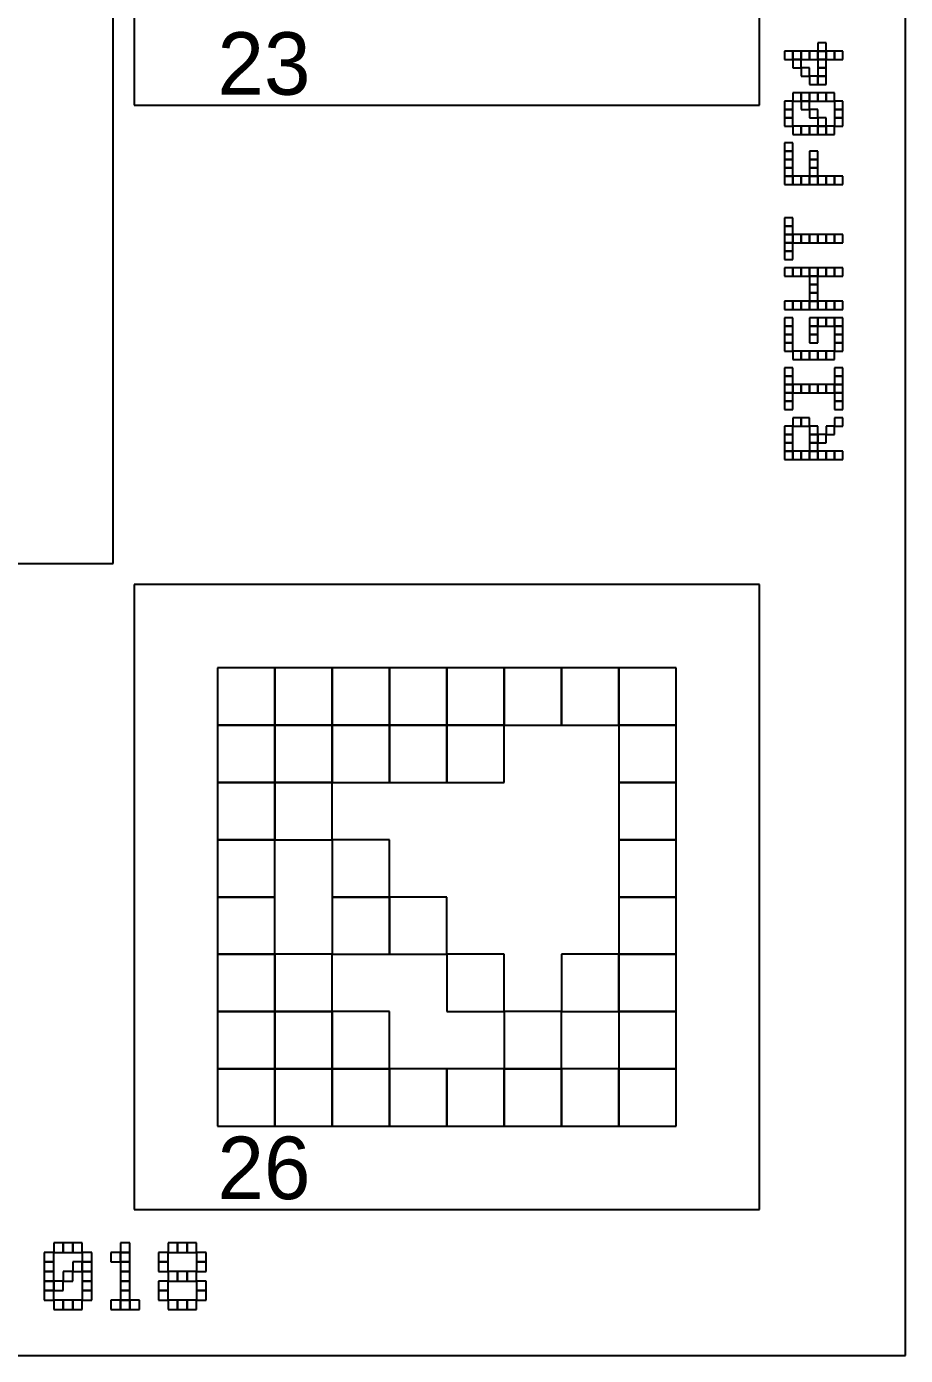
# Model space of a CAD drawing. Extents: x 0 to 490, y -8 to 329.
# Drawn here: x 447.8 to 490, y 170 to 233.8 of the extents above; entities that cross this region are included whole.
import ezdxf

# ---------------------------------------------------------------- set-up
doc = ezdxf.new("R2010")
doc.units = 0
for name, color, linetype in [('BLACK_POCKET', 7, 'CONTINUOUS'), ('BOARD_TEXT', 2, 'CONTINUOUS'), ('CUT', 1, 'CONTINUOUS'), ('LABEL', 3, 'CONTINUOUS'), ('QUIET_ZONE', 4, 'CONTINUOUS'), ('TAG_BOUNDARY', 8, 'CONTINUOUS')]:
    doc.layers.add(name, color=color, linetype=linetype)

msp = doc.modelspace()

# ---------------------------------------------------------------- linework, layer by layer
at = {"layer": 'BLACK_POCKET'}
for p, q in [((459.75, 203), (457, 203)), ((457, 203), (457, 200.25)), ((459.75, 200.25), (459.75, 203)), ((462.5, 203), (459.75, 203)), ((459.75, 203), (459.75, 200.25)), ((462.5, 200.25), (462.5, 203)), ((465.25, 203), (462.5, 203)), ((462.5, 203), (462.5, 200.25)), ((465.25, 200.25), (465.25, 203)), ((468, 203), (465.25, 203)), ((465.25, 203), (465.25, 200.25)), ((468, 200.25), (468, 203)), ((470.75, 203), (468, 203)), ((468, 203), (468, 200.25)), ((470.75, 200.25), (470.75, 203)), ((473.5, 203), (470.75, 203)), ((470.75, 203), (470.75, 200.25)), ((473.5, 200.25), (473.5, 203)), ((476.25, 203), (473.5, 203)), ((473.5, 203), (473.5, 200.25)), ((476.25, 200.25), (476.25, 203)), ((479, 203), (476.25, 203)), ((476.25, 203), (476.25, 200.25)), ((479, 200.25), (479, 203)), ((457, 200.25), (459.75, 200.25)), ((459.75, 200.25), (457, 200.25)), ((457, 200.25), (457, 197.5)), ((459.75, 200.25), (462.5, 200.25)), ((459.75, 197.5), (459.75, 200.25)), ((462.5, 200.25), (459.75, 200.25)), ((459.75, 200.25), (459.75, 197.5)), ((462.5, 200.25), (465.25, 200.25)), ((462.5, 197.5), (462.5, 200.25)), ((465.25, 200.25), (462.5, 200.25)), ((462.5, 200.25), (462.5, 197.5)), ((465.25, 200.25), (468, 200.25)), ((465.25, 197.5), (465.25, 200.25)), ((468, 200.25), (465.25, 200.25)), ((465.25, 200.25), (465.25, 197.5)), ((468, 200.25), (470.75, 200.25)), ((468, 197.5), (468, 200.25)), ((470.75, 200.25), (468, 200.25)), ((468, 200.25), (468, 197.5)), ((470.75, 200.25), (473.5, 200.25)), ((470.75, 197.5), (470.75, 200.25)), ((473.5, 200.25), (476.25, 200.25)), ((476.25, 200.25), (479, 200.25)), ((479, 200.25), (476.25, 200.25)), ((476.25, 200.25), (476.25, 197.5)), ((479, 197.5), (479, 200.25)), ((457, 197.5), (459.75, 197.5)), ((459.75, 197.5), (457, 197.5)), ((457, 197.5), (457, 194.75)), ((459.75, 197.5), (462.5, 197.5)), ((459.75, 194.75), (459.75, 197.5)), ((462.5, 197.5), (459.75, 197.5)), ((459.75, 197.5), (459.75, 194.75)), ((462.5, 197.5), (465.25, 197.5)), ((462.5, 194.75), (462.5, 197.5)), ((465.25, 197.5), (468, 197.5)), ((468, 197.5), (470.75, 197.5)), ((476.25, 197.5), (479, 197.5)), ((479, 197.5), (476.25, 197.5)), ((476.25, 197.5), (476.25, 194.75)), ((479, 194.75), (479, 197.5)), ((457, 194.75), (459.75, 194.75)), ((459.75, 194.75), (457, 194.75)), ((457, 194.75), (457, 192)), ((459.75, 194.75), (462.5, 194.75)), ((459.75, 192), (459.75, 194.75)), ((465.25, 194.75), (462.5, 194.75)), ((462.5, 194.75), (462.5, 192)), ((465.25, 192), (465.25, 194.75)), ((476.25, 194.75), (479, 194.75)), ((479, 194.75), (476.25, 194.75)), ((476.25, 194.75), (476.25, 192)), ((479, 192), (479, 194.75)), ((457, 192), (459.75, 192)), ((459.75, 192), (457, 192)), ((457, 192), (457, 189.25)), ((459.75, 189.25), (459.75, 192)), ((462.5, 192), (465.25, 192)), ((465.25, 192), (462.5, 192)), ((462.5, 192), (462.5, 189.25)), ((465.25, 189.25), (465.25, 192)), ((468, 192), (465.25, 192)), ((465.25, 192), (465.25, 189.25)), ((468, 189.25), (468, 192)), ((476.25, 192), (479, 192)), ((479, 192), (476.25, 192)), ((476.25, 192), (476.25, 189.25)), ((479, 189.25), (479, 192)), ((457, 189.25), (459.75, 189.25)), ((459.75, 189.25), (457, 189.25)), ((457, 189.25), (457, 186.5)), ((459.75, 186.5), (459.75, 189.25)), ((462.5, 189.25), (459.75, 189.25)), ((459.75, 189.25), (459.75, 186.5)), ((462.5, 189.25), (465.25, 189.25)), ((462.5, 186.5), (462.5, 189.25)), ((465.25, 189.25), (468, 189.25)), ((470.75, 189.25), (468, 189.25)), ((468, 189.25), (468, 186.5)), ((470.75, 186.5), (470.75, 189.25)), ((476.25, 189.25), (473.5, 189.25)), ((473.5, 189.25), (473.5, 186.5)), ((476.25, 189.25), (479, 189.25)), ((476.25, 186.5), (476.25, 189.25)), ((479, 189.25), (476.25, 189.25)), ((476.25, 189.25), (476.25, 186.5)), ((479, 186.5), (479, 189.25)), ((457, 186.5), (459.75, 186.5)), ((459.75, 186.5), (457, 186.5)), ((457, 186.5), (457, 183.75)), ((459.75, 186.5), (462.5, 186.5)), ((459.75, 183.75), (459.75, 186.5)), ((462.5, 186.5), (459.75, 186.5)), ((459.75, 186.5), (459.75, 183.75)), ((462.5, 183.75), (462.5, 186.5)), ((465.25, 186.5), (462.5, 186.5)), ((462.5, 186.5), (462.5, 183.75)), ((465.25, 183.75), (465.25, 186.5)), ((468, 186.5), (470.75, 186.5)), ((473.5, 186.5), (470.75, 186.5)), ((470.75, 186.5), (470.75, 183.75)), ((473.5, 186.5), (476.25, 186.5)), ((473.5, 183.75), (473.5, 186.5)), ((476.25, 186.5), (479, 186.5)), ((479, 186.5), (476.25, 186.5)), ((476.25, 186.5), (476.25, 183.75)), ((479, 183.75), (479, 186.5)), ((457, 183.75), (459.75, 183.75)), ((459.75, 183.75), (457, 183.75)), ((457, 183.75), (457, 181)), ((459.75, 183.75), (462.5, 183.75)), ((459.75, 181), (459.75, 183.75)), ((462.5, 183.75), (459.75, 183.75)), ((459.75, 183.75), (459.75, 181)), ((462.5, 183.75), (465.25, 183.75)), ((462.5, 181), (462.5, 183.75)), ((465.25, 183.75), (462.5, 183.75)), ((462.5, 183.75), (462.5, 181)), ((465.25, 181), (465.25, 183.75)), ((468, 183.75), (465.25, 183.75)), ((465.25, 183.75), (465.25, 181)), ((468, 181), (468, 183.75)), ((470.75, 183.75), (468, 183.75)), ((468, 183.75), (468, 181)), ((470.75, 183.75), (473.5, 183.75)), ((470.75, 181), (470.75, 183.75)), ((473.5, 183.75), (470.75, 183.75)), ((470.75, 183.75), (470.75, 181)), ((473.5, 181), (473.5, 183.75)), ((476.25, 183.75), (473.5, 183.75)), ((473.5, 183.75), (473.5, 181)), ((476.25, 183.75), (479, 183.75)), ((476.25, 181), (476.25, 183.75)), ((479, 183.75), (476.25, 183.75)), ((476.25, 183.75), (476.25, 181)), ((479, 181), (479, 183.75)), ((457, 181), (459.75, 181)), ((459.75, 181), (462.5, 181)), ((462.5, 181), (465.25, 181)), ((465.25, 181), (468, 181)), ((468, 181), (470.75, 181)), ((470.75, 181), (473.5, 181)), ((473.5, 181), (476.25, 181)), ((476.25, 181), (479, 181))]:
    msp.add_line(p, q, dxfattribs=at)
at = {"layer": 'BOARD_TEXT'}
for p, q in [((486.2, 233), (485.8, 233)), ((485.8, 233), (485.8, 232.6)), ((486.2, 232.6), (486.2, 233)), ((484.6, 232.6), (484.2, 232.6)), ((484.2, 232.6), (484.2, 232.2)), ((484.2, 232.2), (484.6, 232.2)), ((484.6, 232.2), (484.6, 232.6)), ((485, 232.6), (484.6, 232.6)), ((484.6, 232.6), (484.6, 232.2)), ((485, 232.2), (484.6, 232.2)), ((484.6, 232.2), (484.6, 231.8)), ((484.6, 232.2), (485, 232.2)), ((485, 232.2), (485, 232.6)), ((485.4, 232.6), (485, 232.6)), ((485, 232.6), (485, 232.2)), ((485, 231.8), (485, 232.2)), ((485, 232.2), (485.4, 232.2)), ((485.4, 232.2), (485.4, 232.6)), ((485.8, 232.6), (485.4, 232.6)), ((485.4, 232.6), (485.4, 232.2)), ((485.4, 232.2), (485.8, 232.2)), ((485.8, 232.2), (485.8, 232.6)), ((486.2, 232.6), (485.8, 232.6)), ((485.8, 232.6), (485.8, 232.2)), ((485.8, 232.6), (486.2, 232.6)), ((486.2, 232.2), (485.8, 232.2)), ((485.8, 232.2), (485.8, 231.8)), ((485.8, 232.2), (486.2, 232.2)), ((486.2, 232.2), (486.2, 232.6)), ((486.6, 232.6), (486.2, 232.6)), ((486.2, 232.6), (486.2, 232.2)), ((486.2, 231.8), (486.2, 232.2)), ((486.2, 232.2), (486.6, 232.2)), ((486.6, 232.2), (486.6, 232.6)), ((487, 232.6), (486.6, 232.6)), ((486.6, 232.6), (486.6, 232.2)), ((486.6, 232.2), (487, 232.2)), ((487, 232.2), (487, 232.6)), ((484.6, 231.8), (485, 231.8)), ((485.4, 231.8), (485, 231.8)), ((485, 231.8), (485, 231.4)), ((485.4, 231.4), (485.4, 231.8)), ((486.2, 231.8), (485.8, 231.8)), ((485.8, 231.8), (485.8, 231.4)), ((485.8, 231.8), (486.2, 231.8)), ((486.2, 231.4), (486.2, 231.8)), ((485, 231.4), (485.4, 231.4)), ((485.8, 231.4), (485.4, 231.4)), ((485.4, 231.4), (485.4, 231)), ((485.4, 231), (485.8, 231)), ((485.8, 231), (485.8, 231.4)), ((486.2, 231.4), (485.8, 231.4)), ((485.8, 231.4), (485.8, 231)), ((485.8, 231.4), (486.2, 231.4)), ((485.8, 231), (486.2, 231)), ((486.2, 231), (486.2, 231.4)), ((485, 230.6), (484.6, 230.6)), ((484.6, 230.6), (484.6, 230.2)), ((485, 230.2), (485, 230.6)), ((485.4, 230.6), (485, 230.6)), ((485, 230.6), (485, 230.2)), ((485.4, 230.2), (485.4, 230.6)), ((485.8, 230.6), (485.4, 230.6)), ((485.4, 230.6), (485.4, 230.2)), ((485.8, 230.2), (485.8, 230.6)), ((486.2, 230.6), (485.8, 230.6)), ((485.8, 230.6), (485.8, 230.2)), ((486.2, 230.2), (486.2, 230.6)), ((486.6, 230.6), (486.2, 230.6)), ((486.2, 230.6), (486.2, 230.2)), ((486.6, 230.2), (486.6, 230.6)), ((484.6, 230.2), (484.2, 230.2)), ((484.2, 230.2), (484.2, 229.8)), ((484.6, 229.8), (484.2, 229.8)), ((484.2, 229.8), (484.2, 229.4)), ((484.2, 229.8), (484.6, 229.8)), ((484.6, 229.8), (484.6, 230.2)), ((484.6, 230.2), (485, 230.2)), ((484.6, 229.4), (484.6, 229.8)), ((485.4, 230.2), (485, 230.2)), ((485, 230.2), (485, 229.8)), ((485, 230.2), (485.4, 230.2)), ((485, 229.8), (485.4, 229.8)), ((485.4, 229.8), (485.4, 230.2)), ((485.4, 230.2), (485.8, 230.2)), ((485.8, 229.8), (485.4, 229.8)), ((485.4, 229.8), (485.4, 229.4)), ((485.8, 230.2), (486.2, 230.2)), ((485.8, 229.4), (485.8, 229.8)), ((486.2, 230.2), (486.6, 230.2)), ((487, 230.2), (486.6, 230.2)), ((486.6, 230.2), (486.6, 229.8)), ((487, 229.8), (486.6, 229.8)), ((486.6, 229.8), (486.6, 229.4)), ((486.6, 229.8), (487, 229.8)), ((487, 229.8), (487, 230.2)), ((487, 229.4), (487, 229.8)), ((484.6, 229.4), (484.2, 229.4)), ((484.2, 229.4), (484.2, 229)), ((484.2, 229.4), (484.6, 229.4)), ((484.2, 229), (484.6, 229)), ((484.6, 229), (484.6, 229.4)), ((485, 229), (484.6, 229)), ((484.6, 229), (484.6, 228.6)), ((485, 228.6), (485, 229)), ((485.4, 229), (485, 229)), ((485, 229), (485, 228.6)), ((485.4, 229.4), (485.8, 229.4)), ((485.4, 228.6), (485.4, 229)), ((485.8, 229), (485.4, 229)), ((485.4, 229), (485.4, 228.6)), ((486.2, 229.4), (485.8, 229.4)), ((485.8, 229.4), (485.8, 229)), ((485.8, 228.6), (485.8, 229)), ((486.2, 229), (485.8, 229)), ((485.8, 229), (485.8, 228.6)), ((485.8, 229), (486.2, 229)), ((486.2, 229), (486.2, 229.4)), ((486.2, 228.6), (486.2, 229)), ((486.6, 229), (486.2, 229)), ((486.2, 229), (486.2, 228.6)), ((487, 229.4), (486.6, 229.4)), ((486.6, 229.4), (486.6, 229)), ((486.6, 229.4), (487, 229.4)), ((486.6, 228.6), (486.6, 229)), ((486.6, 229), (487, 229)), ((487, 229), (487, 229.4)), ((484.6, 228.6), (485, 228.6)), ((485, 228.6), (485.4, 228.6)), ((485.4, 228.6), (485.8, 228.6)), ((485.8, 228.6), (486.2, 228.6)), ((486.2, 228.6), (486.6, 228.6)), ((484.6, 228.2), (484.2, 228.2)), ((484.2, 228.2), (484.2, 227.8)), ((484.6, 227.8), (484.2, 227.8)), ((484.2, 227.8), (484.2, 227.4)), ((484.2, 227.8), (484.6, 227.8)), ((484.6, 227.8), (484.6, 228.2)), ((484.6, 227.4), (484.6, 227.8)), ((485.8, 227.8), (485.4, 227.8)), ((485.4, 227.8), (485.4, 227.4)), ((485.8, 227.4), (485.8, 227.8)), ((484.6, 227.4), (484.2, 227.4)), ((484.2, 227.4), (484.2, 227)), ((484.2, 227.4), (484.6, 227.4)), ((484.6, 227), (484.6, 227.4)), ((485.8, 227.4), (485.4, 227.4)), ((485.4, 227.4), (485.4, 227)), ((485.4, 227.4), (485.8, 227.4)), ((485.8, 227), (485.8, 227.4)), ((484.6, 227), (484.2, 227)), ((484.2, 227), (484.2, 226.6)), ((484.2, 227), (484.6, 227)), ((484.6, 226.6), (484.2, 226.6)), ((484.2, 226.6), (484.2, 226.2)), ((484.2, 226.6), (484.6, 226.6)), ((484.6, 226.6), (484.6, 227)), ((484.6, 226.2), (484.6, 226.6)), ((485, 226.6), (484.6, 226.6)), ((484.6, 226.6), (484.6, 226.2)), ((485, 226.2), (485, 226.6)), ((485.4, 226.6), (485, 226.6)), ((485, 226.6), (485, 226.2)), ((485.8, 227), (485.4, 227)), ((485.4, 227), (485.4, 226.6)), ((485.4, 227), (485.8, 227)), ((485.4, 226.2), (485.4, 226.6)), ((485.8, 226.6), (485.4, 226.6)), ((485.4, 226.6), (485.4, 226.2)), ((485.4, 226.6), (485.8, 226.6)), ((485.8, 226.6), (485.8, 227)), ((485.8, 226.2), (485.8, 226.6)), ((486.2, 226.6), (485.8, 226.6)), ((485.8, 226.6), (485.8, 226.2)), ((486.2, 226.2), (486.2, 226.6)), ((486.6, 226.6), (486.2, 226.6)), ((486.2, 226.6), (486.2, 226.2)), ((486.6, 226.2), (486.6, 226.6)), ((487, 226.6), (486.6, 226.6)), ((486.6, 226.6), (486.6, 226.2)), ((487, 226.2), (487, 226.6)), ((484.2, 226.2), (484.6, 226.2)), ((484.6, 226.2), (485, 226.2)), ((485, 226.2), (485.4, 226.2)), ((485.4, 226.2), (485.8, 226.2)), ((485.8, 226.2), (486.2, 226.2)), ((486.2, 226.2), (486.6, 226.2)), ((486.6, 226.2), (487, 226.2)), ((484.6, 224.6), (484.2, 224.6)), ((484.2, 224.6), (484.2, 224.2)), ((484.6, 224.2), (484.6, 224.6)), ((484.6, 224.2), (484.2, 224.2)), ((484.2, 224.2), (484.2, 223.8)), ((484.2, 224.2), (484.6, 224.2)), ((484.6, 223.8), (484.6, 224.2)), ((484.6, 223.8), (484.2, 223.8)), ((484.2, 223.8), (484.2, 223.4)), ((484.2, 223.8), (484.6, 223.8)), ((484.6, 223.4), (484.2, 223.4)), ((484.2, 223.4), (484.2, 223)), ((484.2, 223.4), (484.6, 223.4)), ((484.6, 223.4), (484.6, 223.8)), ((485, 223.8), (484.6, 223.8)), ((484.6, 223.8), (484.6, 223.4)), ((484.6, 223), (484.6, 223.4)), ((484.6, 223.4), (485, 223.4)), ((485, 223.4), (485, 223.8)), ((485.4, 223.8), (485, 223.8)), ((485, 223.8), (485, 223.4)), ((485, 223.4), (485.4, 223.4)), ((485.4, 223.4), (485.4, 223.8)), ((485.8, 223.8), (485.4, 223.8)), ((485.4, 223.8), (485.4, 223.4)), ((485.4, 223.4), (485.8, 223.4)), ((485.8, 223.4), (485.8, 223.8)), ((486.2, 223.8), (485.8, 223.8)), ((485.8, 223.8), (485.8, 223.4)), ((485.8, 223.4), (486.2, 223.4)), ((486.2, 223.4), (486.2, 223.8)), ((486.6, 223.8), (486.2, 223.8)), ((486.2, 223.8), (486.2, 223.4)), ((486.2, 223.4), (486.6, 223.4)), ((486.6, 223.4), (486.6, 223.8)), ((487, 223.8), (486.6, 223.8)), ((486.6, 223.8), (486.6, 223.4)), ((486.6, 223.4), (487, 223.4)), ((487, 223.4), (487, 223.8)), ((484.6, 223), (484.2, 223)), ((484.2, 223), (484.2, 222.6)), ((484.2, 223), (484.6, 223)), ((484.2, 222.6), (484.6, 222.6)), ((484.6, 222.6), (484.6, 223)), ((484.6, 222.2), (484.2, 222.2)), ((484.2, 222.2), (484.2, 221.8)), ((484.6, 221.8), (484.6, 222.2)), ((485, 222.2), (484.6, 222.2)), ((484.6, 222.2), (484.6, 221.8)), ((485, 221.8), (485, 222.2)), ((485.4, 222.2), (485, 222.2)), ((485, 222.2), (485, 221.8)), ((485.4, 221.8), (485.4, 222.2)), ((485.8, 222.2), (485.4, 222.2)), ((485.4, 222.2), (485.4, 221.8)), ((485.8, 221.8), (485.8, 222.2)), ((486.2, 222.2), (485.8, 222.2)), ((485.8, 222.2), (485.8, 221.8)), ((486.2, 221.8), (486.2, 222.2)), ((486.6, 222.2), (486.2, 222.2)), ((486.2, 222.2), (486.2, 221.8)), ((486.6, 221.8), (486.6, 222.2)), ((487, 222.2), (486.6, 222.2)), ((486.6, 222.2), (486.6, 221.8)), ((487, 221.8), (487, 222.2)), ((484.2, 221.8), (484.6, 221.8)), ((484.6, 221.8), (485, 221.8)), ((485, 221.8), (485.4, 221.8)), ((485.8, 221.8), (485.4, 221.8)), ((485.4, 221.8), (485.4, 221.4)), ((485.4, 221.8), (485.8, 221.8)), ((485.8, 221.4), (485.4, 221.4)), ((485.4, 221.4), (485.4, 221)), ((485.4, 221.4), (485.8, 221.4)), ((485.8, 221.4), (485.8, 221.8)), ((485.8, 221.8), (486.2, 221.8)), ((485.8, 221), (485.8, 221.4)), ((486.2, 221.8), (486.6, 221.8)), ((486.6, 221.8), (487, 221.8)), ((485.8, 221), (485.4, 221)), ((485.4, 221), (485.4, 220.6)), ((485.4, 221), (485.8, 221)), ((485.8, 220.6), (485.8, 221)), ((484.6, 220.6), (484.2, 220.6)), ((484.2, 220.6), (484.2, 220.2)), ((484.2, 220.2), (484.6, 220.2)), ((484.6, 220.2), (484.6, 220.6)), ((485, 220.6), (484.6, 220.6)), ((484.6, 220.6), (484.6, 220.2)), ((484.6, 220.2), (485, 220.2)), ((485, 220.2), (485, 220.6)), ((485.4, 220.6), (485, 220.6)), ((485, 220.6), (485, 220.2)), ((485, 220.2), (485.4, 220.2)), ((485.4, 220.2), (485.4, 220.6)), ((485.8, 220.6), (485.4, 220.6)), ((485.4, 220.6), (485.4, 220.2)), ((485.4, 220.6), (485.8, 220.6)), ((485.4, 220.2), (485.8, 220.2)), ((485.8, 220.2), (485.8, 220.6)), ((486.2, 220.6), (485.8, 220.6)), ((485.8, 220.6), (485.8, 220.2)), ((485.8, 220.2), (486.2, 220.2)), ((486.2, 220.2), (486.2, 220.6)), ((486.6, 220.6), (486.2, 220.6)), ((486.2, 220.6), (486.2, 220.2)), ((486.2, 220.2), (486.6, 220.2)), ((486.6, 220.2), (486.6, 220.6)), ((487, 220.6), (486.6, 220.6)), ((486.6, 220.6), (486.6, 220.2)), ((486.6, 220.2), (487, 220.2)), ((487, 220.2), (487, 220.6)), ((484.6, 219.8), (484.2, 219.8)), ((484.2, 219.8), (484.2, 219.4)), ((484.6, 219.4), (484.2, 219.4)), ((484.2, 219.4), (484.2, 219)), ((484.2, 219.4), (484.6, 219.4)), ((484.6, 219.4), (484.6, 219.8)), ((484.6, 219), (484.6, 219.4)), ((485.8, 219.8), (485.4, 219.8)), ((485.4, 219.8), (485.4, 219.4)), ((485.8, 219.4), (485.4, 219.4)), ((485.4, 219.4), (485.4, 219)), ((485.4, 219.4), (485.8, 219.4)), ((485.8, 219.4), (485.8, 219.8)), ((486.2, 219.8), (485.8, 219.8)), ((485.8, 219.8), (485.8, 219.4)), ((485.8, 219), (485.8, 219.4)), ((485.8, 219.4), (486.2, 219.4)), ((486.2, 219.4), (486.2, 219.8)), ((486.6, 219.8), (486.2, 219.8)), ((486.2, 219.8), (486.2, 219.4)), ((486.2, 219.4), (486.6, 219.4)), ((486.6, 219.4), (486.6, 219.8)), ((487, 219.8), (486.6, 219.8)), ((486.6, 219.8), (486.6, 219.4)), ((487, 219.4), (486.6, 219.4)), ((486.6, 219.4), (486.6, 219)), ((486.6, 219.4), (487, 219.4)), ((487, 219.4), (487, 219.8)), ((487, 219), (487, 219.4)), ((484.6, 219), (484.2, 219)), ((484.2, 219), (484.2, 218.6)), ((484.2, 219), (484.6, 219)), ((484.6, 218.6), (484.6, 219)), ((485.8, 219), (485.4, 219)), ((485.4, 219), (485.4, 218.6)), ((485.4, 219), (485.8, 219)), ((485.8, 218.6), (485.8, 219)), ((487, 219), (486.6, 219)), ((486.6, 219), (486.6, 218.6)), ((486.6, 219), (487, 219)), ((487, 218.6), (487, 219)), ((484.6, 218.6), (484.2, 218.6)), ((484.2, 218.6), (484.2, 218.2)), ((484.2, 218.6), (484.6, 218.6)), ((484.2, 218.2), (484.6, 218.2)), ((484.6, 218.2), (484.6, 218.6)), ((485, 218.2), (484.6, 218.2)), ((484.6, 218.2), (484.6, 217.8)), ((485, 217.8), (485, 218.2)), ((485.4, 218.2), (485, 218.2)), ((485, 218.2), (485, 217.8)), ((485.4, 218.6), (485.8, 218.6)), ((485.4, 217.8), (485.4, 218.2)), ((485.8, 218.2), (485.4, 218.2)), ((485.4, 218.2), (485.4, 217.8)), ((485.8, 217.8), (485.8, 218.2)), ((486.2, 218.2), (485.8, 218.2)), ((485.8, 218.2), (485.8, 217.8)), ((486.2, 217.8), (486.2, 218.2)), ((486.6, 218.2), (486.2, 218.2)), ((486.2, 218.2), (486.2, 217.8)), ((487, 218.6), (486.6, 218.6)), ((486.6, 218.6), (486.6, 218.2)), ((486.6, 218.6), (487, 218.6)), ((486.6, 217.8), (486.6, 218.2)), ((486.6, 218.2), (487, 218.2)), ((487, 218.2), (487, 218.6)), ((484.6, 217.8), (485, 217.8)), ((485, 217.8), (485.4, 217.8)), ((485.4, 217.8), (485.8, 217.8)), ((485.8, 217.8), (486.2, 217.8)), ((486.2, 217.8), (486.6, 217.8)), ((484.6, 217.4), (484.2, 217.4)), ((484.2, 217.4), (484.2, 217)), ((484.6, 217), (484.2, 217)), ((484.2, 217), (484.2, 216.6)), ((484.2, 217), (484.6, 217)), ((484.6, 217), (484.6, 217.4)), ((484.6, 216.6), (484.6, 217)), ((487, 217.4), (486.6, 217.4)), ((486.6, 217.4), (486.6, 217)), ((487, 217), (486.6, 217)), ((486.6, 217), (486.6, 216.6)), ((486.6, 217), (487, 217)), ((487, 217), (487, 217.4)), ((487, 216.6), (487, 217)), ((484.6, 216.6), (484.2, 216.6)), ((484.2, 216.6), (484.2, 216.2)), ((484.2, 216.6), (484.6, 216.6)), ((484.6, 216.2), (484.2, 216.2)), ((484.2, 216.2), (484.2, 215.8)), ((484.2, 216.2), (484.6, 216.2)), ((484.6, 216.2), (484.6, 216.6)), ((485, 216.6), (484.6, 216.6)), ((484.6, 216.6), (484.6, 216.2)), ((484.6, 215.8), (484.6, 216.2)), ((484.6, 216.2), (485, 216.2)), ((485, 216.2), (485, 216.6)), ((485.4, 216.6), (485, 216.6)), ((485, 216.6), (485, 216.2)), ((485, 216.2), (485.4, 216.2)), ((485.4, 216.2), (485.4, 216.6)), ((485.8, 216.6), (485.4, 216.6)), ((485.4, 216.6), (485.4, 216.2)), ((485.4, 216.2), (485.8, 216.2)), ((485.8, 216.2), (485.8, 216.6)), ((486.2, 216.6), (485.8, 216.6)), ((485.8, 216.6), (485.8, 216.2)), ((485.8, 216.2), (486.2, 216.2)), ((486.2, 216.2), (486.2, 216.6)), ((486.6, 216.6), (486.2, 216.6)), ((486.2, 216.6), (486.2, 216.2)), ((486.2, 216.2), (486.6, 216.2)), ((486.6, 216.2), (486.6, 216.6)), ((487, 216.6), (486.6, 216.6)), ((486.6, 216.6), (486.6, 216.2)), ((486.6, 216.6), (487, 216.6)), ((487, 216.2), (486.6, 216.2)), ((486.6, 216.2), (486.6, 215.8)), ((486.6, 216.2), (487, 216.2)), ((487, 216.2), (487, 216.6)), ((487, 215.8), (487, 216.2)), ((484.6, 215.8), (484.2, 215.8)), ((484.2, 215.8), (484.2, 215.4)), ((484.2, 215.8), (484.6, 215.8)), ((484.6, 215.4), (484.6, 215.8)), ((487, 215.8), (486.6, 215.8)), ((486.6, 215.8), (486.6, 215.4)), ((486.6, 215.8), (487, 215.8)), ((487, 215.4), (487, 215.8)), ((484.2, 215.4), (484.6, 215.4)), ((485, 215), (484.6, 215)), ((484.6, 215), (484.6, 214.6)), ((485, 214.6), (485, 215)), ((485.4, 215), (485, 215)), ((485, 215), (485, 214.6)), ((485.4, 214.6), (485.4, 215)), ((486.6, 215.4), (487, 215.4)), ((487, 215), (486.6, 215)), ((486.6, 215), (486.6, 214.6)), ((487, 214.6), (487, 215)), ((484.6, 214.6), (484.2, 214.6)), ((484.2, 214.6), (484.2, 214.2)), ((484.6, 214.2), (484.6, 214.6)), ((484.6, 214.6), (485, 214.6)), ((485, 214.6), (485.4, 214.6)), ((485.8, 214.6), (485.4, 214.6)), ((485.4, 214.6), (485.4, 214.2)), ((485.8, 214.2), (485.8, 214.6)), ((486.6, 214.6), (486.2, 214.6)), ((486.2, 214.6), (486.2, 214.2)), ((486.6, 214.2), (486.6, 214.6)), ((486.6, 214.6), (487, 214.6)), ((484.6, 214.2), (484.2, 214.2)), ((484.2, 214.2), (484.2, 213.8)), ((484.2, 214.2), (484.6, 214.2)), ((484.6, 213.8), (484.2, 213.8)), ((484.2, 213.8), (484.2, 213.4)), ((484.2, 213.8), (484.6, 213.8)), ((484.6, 213.8), (484.6, 214.2)), ((484.6, 213.4), (484.6, 213.8)), ((485.8, 214.2), (485.4, 214.2)), ((485.4, 214.2), (485.4, 213.8)), ((485.4, 214.2), (485.8, 214.2)), ((485.8, 213.8), (485.4, 213.8)), ((485.4, 213.8), (485.4, 213.4)), ((485.4, 213.8), (485.8, 213.8)), ((485.8, 213.8), (485.8, 214.2)), ((486.2, 214.2), (485.8, 214.2)), ((485.8, 214.2), (485.8, 213.8)), ((485.8, 213.4), (485.8, 213.8)), ((485.8, 213.8), (486.2, 213.8)), ((486.2, 213.8), (486.2, 214.2)), ((486.2, 214.2), (486.6, 214.2)), ((484.6, 213.4), (484.2, 213.4)), ((484.2, 213.4), (484.2, 213)), ((484.2, 213.4), (484.6, 213.4)), ((484.2, 213), (484.6, 213)), ((484.6, 213), (484.6, 213.4)), ((485, 213.4), (484.6, 213.4)), ((484.6, 213.4), (484.6, 213)), ((484.6, 213), (485, 213)), ((485, 213), (485, 213.4)), ((485.4, 213.4), (485, 213.4)), ((485, 213.4), (485, 213)), ((485, 213), (485.4, 213)), ((485.4, 213), (485.4, 213.4)), ((485.8, 213.4), (485.4, 213.4)), ((485.4, 213.4), (485.4, 213)), ((485.4, 213.4), (485.8, 213.4)), ((485.4, 213), (485.8, 213)), ((485.8, 213), (485.8, 213.4)), ((486.2, 213.4), (485.8, 213.4)), ((485.8, 213.4), (485.8, 213)), ((485.8, 213), (486.2, 213)), ((486.2, 213), (486.2, 213.4)), ((486.6, 213.4), (486.2, 213.4)), ((486.2, 213.4), (486.2, 213)), ((486.2, 213), (486.6, 213)), ((486.6, 213), (486.6, 213.4)), ((487, 213.4), (486.6, 213.4)), ((486.6, 213.4), (486.6, 213)), ((486.6, 213), (487, 213)), ((487, 213), (487, 213.4)), ((449.6, 175.4), (449.142857, 175.4)), ((449.142857, 175.4), (449.142857, 174.942857)), ((449.6, 174.942857), (449.6, 175.4)), ((450.057143, 175.4), (449.6, 175.4)), ((449.6, 175.4), (449.6, 174.942857)), ((450.057143, 174.942857), (450.057143, 175.4)), ((450.514286, 175.4), (450.057143, 175.4)), ((450.057143, 175.4), (450.057143, 174.942857)), ((450.514286, 174.942857), (450.514286, 175.4)), ((452.8, 175.4), (452.342857, 175.4)), ((452.342857, 175.4), (452.342857, 174.942857)), ((452.8, 174.942857), (452.8, 175.4)), ((455.085714, 175.4), (454.628571, 175.4)), ((454.628571, 175.4), (454.628571, 174.942857)), ((455.085714, 174.942857), (455.085714, 175.4)), ((455.542857, 175.4), (455.085714, 175.4)), ((455.085714, 175.4), (455.085714, 174.942857)), ((455.542857, 174.942857), (455.542857, 175.4)), ((456, 175.4), (455.542857, 175.4)), ((455.542857, 175.4), (455.542857, 174.942857)), ((456, 174.942857), (456, 175.4)), ((449.142857, 174.942857), (448.685714, 174.942857)), ((448.685714, 174.942857), (448.685714, 174.485714)), ((449.142857, 174.942857), (449.6, 174.942857)), ((449.142857, 174.485714), (449.142857, 174.942857)), ((449.6, 174.942857), (450.057143, 174.942857)), ((450.057143, 174.942857), (450.514286, 174.942857)), ((450.971429, 174.942857), (450.514286, 174.942857)), ((450.514286, 174.942857), (450.514286, 174.485714)), ((450.971429, 174.485714), (450.971429, 174.942857)), ((452.342857, 174.942857), (451.885714, 174.942857)), ((451.885714, 174.942857), (451.885714, 174.485714)), ((452.342857, 174.942857), (452.8, 174.942857)), ((452.342857, 174.485714), (452.342857, 174.942857)), ((452.8, 174.942857), (452.342857, 174.942857)), ((452.342857, 174.942857), (452.342857, 174.485714)), ((452.8, 174.485714), (452.8, 174.942857)), ((454.628571, 174.942857), (454.171429, 174.942857)), ((454.171429, 174.942857), (454.171429, 174.485714)), ((454.628571, 174.942857), (455.085714, 174.942857)), ((454.628571, 174.485714), (454.628571, 174.942857)), ((455.085714, 174.942857), (455.542857, 174.942857)), ((455.542857, 174.942857), (456, 174.942857)), ((456.457143, 174.942857), (456, 174.942857)), ((456, 174.942857), (456, 174.485714)), ((456.457143, 174.485714), (456.457143, 174.942857)), ((448.685714, 174.485714), (449.142857, 174.485714)), ((449.142857, 174.485714), (448.685714, 174.485714)), ((448.685714, 174.485714), (448.685714, 174.028571)), ((449.142857, 174.028571), (449.142857, 174.485714)), ((450.514286, 174.485714), (450.057143, 174.485714)), ((450.057143, 174.485714), (450.057143, 174.028571)), ((450.514286, 174.485714), (450.971429, 174.485714)), ((450.514286, 174.028571), (450.514286, 174.485714)), ((450.971429, 174.485714), (450.514286, 174.485714)), ((450.514286, 174.485714), (450.514286, 174.028571)), ((450.971429, 174.028571), (450.971429, 174.485714)), ((451.885714, 174.485714), (452.342857, 174.485714)), ((452.342857, 174.485714), (452.8, 174.485714)), ((452.8, 174.485714), (452.342857, 174.485714)), ((452.342857, 174.485714), (452.342857, 174.028571)), ((452.8, 174.028571), (452.8, 174.485714)), ((454.171429, 174.485714), (454.628571, 174.485714)), ((454.628571, 174.485714), (454.171429, 174.485714)), ((454.171429, 174.485714), (454.171429, 174.028571)), ((454.628571, 174.028571), (454.628571, 174.485714)), ((456, 174.485714), (456.457143, 174.485714)), ((456.457143, 174.485714), (456, 174.485714)), ((456, 174.485714), (456, 174.028571)), ((456.457143, 174.028571), (456.457143, 174.485714)), ((448.685714, 174.028571), (449.142857, 174.028571)), ((449.142857, 174.028571), (448.685714, 174.028571)), ((448.685714, 174.028571), (448.685714, 173.571429)), ((448.685714, 173.571429), (449.142857, 173.571429)), ((449.142857, 173.571429), (448.685714, 173.571429)), ((448.685714, 173.571429), (448.685714, 173.114286)), ((449.142857, 173.571429), (449.142857, 174.028571)), ((449.142857, 173.114286), (449.142857, 173.571429)), ((449.6, 173.571429), (449.142857, 173.571429)), ((449.142857, 173.571429), (449.142857, 173.114286)), ((450.057143, 174.028571), (449.6, 174.028571)), ((449.6, 174.028571), (449.6, 173.571429)), ((449.6, 173.571429), (450.057143, 173.571429)), ((449.6, 173.114286), (449.6, 173.571429)), ((450.057143, 174.028571), (450.514286, 174.028571)), ((450.057143, 173.571429), (450.057143, 174.028571)), ((450.514286, 174.028571), (450.971429, 174.028571)), ((450.971429, 174.028571), (450.514286, 174.028571)), ((450.514286, 174.028571), (450.514286, 173.571429)), ((450.514286, 173.571429), (450.971429, 173.571429)), ((450.971429, 173.571429), (450.514286, 173.571429)), ((450.514286, 173.571429), (450.514286, 173.114286)), ((450.971429, 173.571429), (450.971429, 174.028571)), ((450.971429, 173.114286), (450.971429, 173.571429)), ((452.342857, 174.028571), (452.8, 174.028571)), ((452.8, 174.028571), (452.342857, 174.028571)), ((452.342857, 174.028571), (452.342857, 173.571429)), ((452.342857, 173.571429), (452.8, 173.571429)), ((452.8, 173.571429), (452.342857, 173.571429)), ((452.342857, 173.571429), (452.342857, 173.114286)), ((452.8, 173.571429), (452.8, 174.028571)), ((452.8, 173.114286), (452.8, 173.571429)), ((454.171429, 174.028571), (454.628571, 174.028571)), ((454.628571, 173.571429), (454.171429, 173.571429)), ((454.171429, 173.571429), (454.171429, 173.114286)), ((455.085714, 174.028571), (454.628571, 174.028571)), ((454.628571, 174.028571), (454.628571, 173.571429)), ((454.628571, 173.571429), (455.085714, 173.571429)), ((454.628571, 173.114286), (454.628571, 173.571429)), ((455.085714, 173.571429), (455.085714, 174.028571)), ((455.542857, 174.028571), (455.085714, 174.028571)), ((455.085714, 174.028571), (455.085714, 173.571429)), ((455.085714, 173.571429), (455.542857, 173.571429)), ((455.542857, 173.571429), (455.542857, 174.028571)), ((456, 174.028571), (455.542857, 174.028571)), ((455.542857, 174.028571), (455.542857, 173.571429)), ((455.542857, 173.571429), (456, 173.571429)), ((456, 174.028571), (456.457143, 174.028571)), ((456, 173.571429), (456, 174.028571)), ((456.457143, 173.571429), (456, 173.571429)), ((456, 173.571429), (456, 173.114286)), ((456.457143, 173.114286), (456.457143, 173.571429)), ((448.685714, 173.114286), (449.142857, 173.114286)), ((449.142857, 173.114286), (448.685714, 173.114286)), ((448.685714, 173.114286), (448.685714, 172.657143)), ((449.142857, 173.114286), (449.6, 173.114286)), ((449.142857, 172.657143), (449.142857, 173.114286)), ((450.514286, 173.114286), (450.971429, 173.114286)), ((450.971429, 173.114286), (450.514286, 173.114286)), ((450.514286, 173.114286), (450.514286, 172.657143)), ((450.971429, 172.657143), (450.971429, 173.114286)), ((452.342857, 173.114286), (452.8, 173.114286)), ((452.8, 173.114286), (452.342857, 173.114286)), ((452.342857, 173.114286), (452.342857, 172.657143)), ((452.8, 172.657143), (452.8, 173.114286)), ((454.171429, 173.114286), (454.628571, 173.114286)), ((454.628571, 173.114286), (454.171429, 173.114286)), ((454.171429, 173.114286), (454.171429, 172.657143)), ((454.628571, 172.657143), (454.628571, 173.114286)), ((456, 173.114286), (456.457143, 173.114286)), ((456.457143, 173.114286), (456, 173.114286)), ((456, 173.114286), (456, 172.657143)), ((456.457143, 172.657143), (456.457143, 173.114286)), ((448.685714, 172.657143), (449.142857, 172.657143)), ((449.6, 172.657143), (449.142857, 172.657143)), ((449.142857, 172.657143), (449.142857, 172.2)), ((449.142857, 172.2), (449.6, 172.2)), ((449.6, 172.2), (449.6, 172.657143)), ((450.057143, 172.657143), (449.6, 172.657143)), ((449.6, 172.657143), (449.6, 172.2)), ((449.6, 172.2), (450.057143, 172.2)), ((450.057143, 172.2), (450.057143, 172.657143)), ((450.514286, 172.657143), (450.057143, 172.657143)), ((450.057143, 172.657143), (450.057143, 172.2)), ((450.057143, 172.2), (450.514286, 172.2)), ((450.514286, 172.657143), (450.971429, 172.657143)), ((450.514286, 172.2), (450.514286, 172.657143)), ((452.342857, 172.657143), (451.885714, 172.657143)), ((451.885714, 172.657143), (451.885714, 172.2)), ((451.885714, 172.2), (452.342857, 172.2)), ((452.342857, 172.657143), (452.8, 172.657143)), ((452.342857, 172.2), (452.342857, 172.657143)), ((452.8, 172.657143), (452.342857, 172.657143)), ((452.342857, 172.657143), (452.342857, 172.2)), ((452.342857, 172.2), (452.8, 172.2)), ((452.8, 172.2), (452.8, 172.657143)), ((453.257143, 172.657143), (452.8, 172.657143)), ((452.8, 172.657143), (452.8, 172.2)), ((452.8, 172.2), (453.257143, 172.2)), ((453.257143, 172.2), (453.257143, 172.657143)), ((454.171429, 172.657143), (454.628571, 172.657143)), ((455.085714, 172.657143), (454.628571, 172.657143)), ((454.628571, 172.657143), (454.628571, 172.2)), ((454.628571, 172.2), (455.085714, 172.2)), ((455.085714, 172.2), (455.085714, 172.657143)), ((455.542857, 172.657143), (455.085714, 172.657143)), ((455.085714, 172.657143), (455.085714, 172.2)), ((455.085714, 172.2), (455.542857, 172.2)), ((455.542857, 172.2), (455.542857, 172.657143)), ((456, 172.657143), (455.542857, 172.657143)), ((455.542857, 172.657143), (455.542857, 172.2)), ((455.542857, 172.2), (456, 172.2)), ((456, 172.657143), (456.457143, 172.657143)), ((456, 172.2), (456, 172.657143))]:
    msp.add_line(p, q, dxfattribs=at)
at = {"layer": 'CUT'}
for p, q in [((490, 170), (490, 320)), ((340, 170), (490, 170))]:
    msp.add_line(p, q, dxfattribs=at)
at = {"layer": 'QUIET_ZONE'}
for p, q in [((452, 208), (452, 282)), ((453, 260), (453, 230)), ((483, 230), (483, 260)), ((453, 230), (483, 230)), ((378, 208), (452, 208)), ((483, 207), (453, 207)), ((453, 207), (453, 177)), ((483, 177), (483, 207)), ((453, 177), (483, 177))]:
    msp.add_line(p, q, dxfattribs=at)
at = {"layer": 'TAG_BOUNDARY'}
for p, q in [((479, 203), (457, 203)), ((457, 203), (457, 181)), ((479, 181), (479, 203)), ((457, 181), (479, 181))]:
    msp.add_line(p, q, dxfattribs=at)

# ---------------------------------------------------------------- texts
at = {"layer": 'LABEL'}
for s, p in [('23', (457, 230.5)), ('26', (457, 177.5))]:
    msp.add_text(s, height=3, dxfattribs=at).set_placement(p)

doc.saveas('drawing.dxf')
